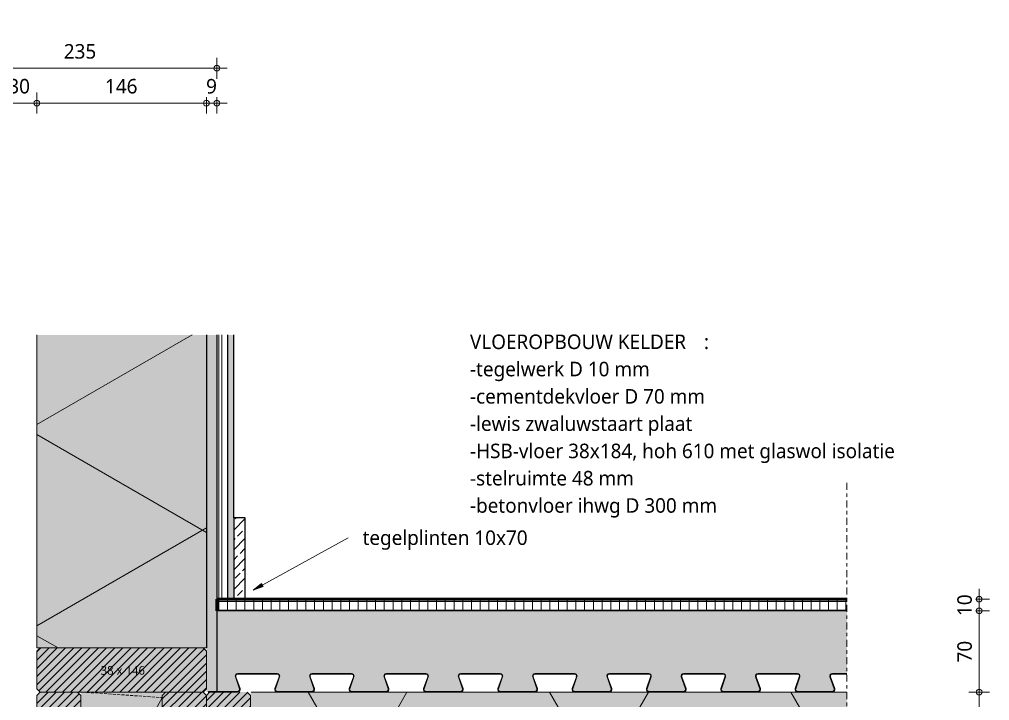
# Model space of a CAD drawing. Header units: millimetres. Extents: x 2927 to 18500, y -7154 to 6447.
# Drawn here: x 7343 to 8179, y 2945 to 3531 of the extents above; entities that cross this region are included whole.
import ezdxf

# ---------------------------------------------------------------- set-up
doc = ezdxf.new("R2010")
doc.units = ezdxf.units.MM
doc.linetypes.add('MV_center', pattern=[15, 6, -3, 3, -3])
doc.linetypes.add('MV_hidden', pattern=[3.75, 2.5, -1.25])
for name, color, linetype, lineweight in [('A-ANNO-DIMS', 211, 'Continuous', 13), ('A-ANNO-DIMS-5', 211, 'Continuous', 13), ('A-ANNO-NOTE', 131, 'Continuous', 18), ('A-DETL', 90, 'Continuous', 13), ('A-DETL-GENF', 92, 'Continuous', 18), ('A-DETL-MEDM', 33, 'Continuous', 18), ('G-ANNO-TEXT', 231, 'Continuous', 13)]:
    doc.layers.add(name, color=color, linetype=linetype, lineweight=lineweight)
doc.styles.add('Segoe UI', font='segoeui.ttf', dxfattribs={"height": 7.5})
doc.styles.add('Segoe UI_3', font='segoeui.ttf', dxfattribs={"height": 12.5})
doc.styles.add('Segoe UI_B', font='segoeui.ttf', dxfattribs={"height": 12.5})
doc.dimstyles.new('2_5_mm', dxfattribs={"dimscale": 304.8, "dimtxt": 13.092049, "dimasz": 0.016404, "dimexe": 0.029528, "dimexo": 0.0625, "dimgap": 0.014764, "dimtad": 1, "dimdec": 0, "dimzin": 0, "dimdsep": 46, "dimtxsty": 'Segoe UI_3', "dimblk1": 'DOTBLANK', "dimblk2": 'DOTBLANK', "dimsah": 1, "dimcen": 0.09, "dimdle": 0.029528, "dimazin": 0, "dimtfac": 1, "dimtdec": 4, "dimtix": 1, "dimtmove": 0, "dimatfit": 3, "dimfxl": 0.029528, "dimfxlon": 1, "dimtvp": 1, "dimtfill": 1, "dimtolj": 1, "dimtzin": 0, "dimarcsym": 2})
doc.dimstyles.new('2_5_mm_controle', dxfattribs={"dimscale": 304.8, "dimtxt": 13.092049, "dimasz": 0.016404, "dimexe": 0.029528, "dimexo": 0.0625, "dimgap": 0.008202, "dimtad": 1, "dimdec": 0, "dimzin": 0, "dimdsep": 46, "dimtxsty": 'Segoe UI_3', "dimblk1": 'DOTBLANK', "dimblk2": 'DOTBLANK', "dimsah": 1, "dimcen": 0.09, "dimdle": 0.029528, "dimazin": 0, "dimtfac": 1, "dimtdec": 4, "dimtix": 1, "dimtmove": 0, "dimatfit": 3, "dimfxl": 0.029528, "dimfxlon": 1, "dimtvp": 1, "dimtfill": 1, "dimtolj": 1, "dimtzin": 0, "dimarcsym": 2})

# ---------------------------------------------------------------- blocks, each defined once
blk = doc.blocks.new('42 isolatie - Type 1-3770032-Details Domera')
at = {"layer": 'A-DETL-GENF'}
blk.add_hatch(color=256, dxfattribs=at).paths.add_polyline_path([(0.28, -3.63), (0.28, -146.8), (269.71, -146.8), (269.71, -0.8), (0.28, -0.8)])
at = {"layer": 'A-DETL-GENF', "lineweight": 13}
h = blk.add_hatch(dxfattribs=at)
h.set_pattern_fill('FP_39', color=256, style=0, pattern_type=2)
h.set_pattern_definition([(300, (-2364.6, -150.86), (-129.904, -75), []), (240, (-2364.6, -150.86), (-129.904, 75), [])])
h.paths.add_polyline_path([(0.28, -3.63), (0.28, -146.8), (269.71, -146.8), (269.71, -0.8), (0.28, -0.8)])
at = {"layer": 'A-DETL-GENF'}
for p, q in [((269.71, -0.8), (0.28, -0.8)), ((0.28, -0.8), (0.28, -3.63)), ((269.71, -0.8), (0.28, -0.8)), ((0.28, -3.63), (0.28, -143.97)), ((0.28, -143.97), (0.28, -146.8)), ((0.28, -146.8), (269.71, -146.8))]:
    blk.add_line(p, q, dxfattribs=at)
blk = doc.blocks.new('42 isolatie - Type 1-3769780-Details Domera')
at = {"layer": 'A-DETL-GENF'}
h = blk.add_hatch(color=256, dxfattribs=at)
h.paths.add_polyline_path([(57.78, 184.8), (57.78, 0.8), (571.28, 0.8), (571.28, 184.8), (157.8, 184.8)])
h.paths.add_polyline_path([(717.28, 184.8), (647.28, 184.8), (647.28, 0.8), (717.28, 0.8), (717.28, 181.97)])
at = {"layer": 'A-DETL-GENF', "lineweight": 13}
h = blk.add_hatch(dxfattribs=at)
h.set_pattern_fill('FP_24', color=256, style=0, pattern_type=2)
h.set_pattern_definition([(60, (-2126.39, 181.76), (-155.885, 90), []), (120, (-2126.39, 181.76), (-155.885, -90), [])])
h.paths.add_polyline_path([(57.78, 184.8), (57.78, 0.8), (571.28, 0.8), (571.28, 184.8), (157.8, 184.8)])
h.paths.add_polyline_path([(717.28, 184.8), (647.28, 184.8), (647.28, 0.8), (717.28, 0.8), (717.28, 181.97)])
at = {"layer": 'A-DETL-GENF'}
for p, q in [((571.28, 184.8), (57.78, 184.8)), ((571.28, 184.8), (57.78, 184.8)), ((717.28, 184.8), (647.28, 184.8)), ((717.28, 184.8), (647.28, 184.8)), ((57.78, 0.8), (570.76, 0.8)), ((639.59, 0.8), (644.45, 0.8)), ((644.45, 0.8), (647.28, 0.8)), ((647.28, 0.8), (708.41, 0.8))]:
    blk.add_line(p, q, dxfattribs=at)
blk = doc.blocks.new('00 hout_rechthoekig_sls - SLS 38x184-V19-Details Domera')
at = {"layer": 'A-DETL-GENF'}
blk.add_hatch(color=256, dxfattribs=at).paths.add_polyline_path([(184, -35.17), (184, -2.83), (181.17, 0), (2.83, 0), (0, -2.83), (0, -35.17), (2.83, -38), (181.17, -38)])
at = {"layer": 'A-DETL-MEDM', "lineweight": 13}
h = blk.add_hatch(dxfattribs=at)
h.set_pattern_fill('FP_45', color=256, style=0, pattern_type=2)
h.set_pattern_definition([(135, (2952.102, -7396.284), (-3.535534, -3.535534), [])])
h.paths.add_polyline_path([(184, -2.83), (181.17, 0), (2.83, 0), (0, -2.83), (0, -35.17), (2.83, -38), (181.17, -38), (184, -35.17)])
at = {"layer": 'A-DETL-MEDM'}
for p, q in [((0, -2.83), (2.83, 0)), ((2.83, 0), (0, -2.83)), ((2.83, 0), (181.17, 0)), ((181.17, 0), (184, -2.83)), ((181.17, 0), (184, -2.83)), ((184, -35.17), (184, -2.83)), ((2.83, -38), (0, -35.17)), ((0, -35.17), (2.83, -38)), ((2.83, -38), (181.17, -38)), ((184, -35.17), (181.17, -38)), ((181.17, -38), (184, -35.17))]:
    blk.add_line(p, q, dxfattribs=at)
blk = doc.blocks.new('00 hout_rechthoekig_sls - SLS 38x146-V20-Details Domera')
at = {"layer": 'A-DETL-GENF'}
blk.add_hatch(color=256, dxfattribs=at).paths.add_polyline_path([(115.69, -38), (143.17, -38), (146, -35.17), (146, -2.83), (143.17, 0), (2.83, 0), (0, -2.83), (0, -35.17), (2.83, -38), (110.83, -38)])
at = {"layer": 'A-DETL-MEDM', "lineweight": 13}
h = blk.add_hatch(dxfattribs=at)
h.set_pattern_fill('FP_47', color=256, style=0, pattern_type=2)
h.set_pattern_definition([(45, (-7358.284, -2990.102), (-3.535534, 3.535534), [])])
h.paths.add_polyline_path([(115.69, -38), (143.17, -38), (146, -35.17), (146, -2.83), (143.17, 0), (2.83, 0), (0, -2.83), (0, -35.17), (2.83, -38), (110.83, -38)])
at = {"layer": 'A-DETL-MEDM'}
for p, q in [((0, -2.83), (2.83, 0)), ((2.83, 0), (0, -2.83)), ((2.83, 0), (143.17, 0)), ((143.17, 0), (146, -2.83)), ((0, -2.83), (0, -35.17)), ((143.17, 0), (146, -2.83)), ((146, -35.17), (146, -2.83)), ((2.83, -38), (0, -35.17)), ((0, -35.17), (2.83, -38)), ((2.83, -38), (108, -38)), ((108, -38), (110.83, -38)), ((110.83, -38), (115.69, -38)), ((146, -35.17), (143.17, -38)), ((143.17, -38), (146, -35.17))]:
    blk.add_line(p, q, dxfattribs=at)
blk = doc.blocks.new('00 hout_rechthoekig_sls - SLS 38x184-V26-Details Domera')
at = {"layer": 'A-DETL-GENF'}
blk.add_hatch(color=256, dxfattribs=at).paths.add_polyline_path([(184, -35.17), (184, -2.83), (181.17, 0), (2.83, 0), (0, -2.83), (0, -35.17), (2.83, -38), (181.17, -38)])
at = {"layer": 'A-DETL-MEDM', "lineweight": 13}
h = blk.add_hatch(dxfattribs=at)
h.set_pattern_fill('FP_58', color=256, style=0, pattern_type=2)
h.set_pattern_definition([(135, (2952.102, -7542.284), (-3.535534, -3.535534), [])])
h.paths.add_polyline_path([(184, -35.17), (184, -2.83), (181.17, 0), (2.83, 0), (0, -2.83), (0, -35.17), (2.83, -38), (181.17, -38)])
at = {"layer": 'A-DETL-MEDM'}
for p, q in [((0, -2.83), (2.83, 0)), ((2.83, 0), (0, -2.83)), ((2.83, 0), (181.17, 0)), ((181.17, 0), (184, -2.83)), ((181.17, 0), (184, -2.83)), ((184, -35.17), (184, -2.83)), ((2.83, -38), (0, -35.17)), ((0, -35.17), (2.83, -38)), ((52.94, -38), (171.72, -38)), ((184, -35.17), (181.17, -38)), ((181.17, -38), (184, -35.17))]:
    blk.add_line(p, q, dxfattribs=at)
blk = doc.blocks.new('00 hout_rechthoekig_sls - SLS 38x184-V27-Details Domera')
at = {"layer": 'A-DETL-GENF'}
blk.add_hatch(color=256, dxfattribs=at).paths.add_polyline_path([(184, -35.17), (184, -2.83), (181.17, 0), (2.83, 0), (0, -2.83), (0, -35.17), (2.83, -38), (181.17, -38)])
at = {"layer": 'A-DETL-MEDM', "lineweight": 13}
h = blk.add_hatch(dxfattribs=at)
h.set_pattern_fill('FP_60', color=256, style=0, pattern_type=2)
h.set_pattern_definition([(135, (2952.102, -7504.284), (-3.535534, -3.535534), [])])
h.paths.add_polyline_path([(184, -2.83), (181.17, 0), (2.83, 0), (0, -2.83), (0, -35.17), (2.83, -38), (181.17, -38), (184, -35.17)])
at = {"layer": 'A-DETL-MEDM'}
for p, q in [((0, -2.83), (2.83, 0)), ((2.83, 0), (0, -2.83)), ((2.83, 0), (181.17, 0)), ((181.17, 0), (184, -2.83)), ((0, -2.83), (0, -35.17)), ((181.17, 0), (184, -2.83)), ((184, -35.17), (184, -2.83)), ((2.83, -38), (0, -35.17)), ((0, -35.17), (2.83, -38)), ((2.83, -38), (181.17, -38)), ((184, -35.17), (181.17, -38)), ((181.17, -38), (184, -35.17))]:
    blk.add_line(p, q, dxfattribs=at)
blk = doc.blocks.new('23 Zwaluwstaartplaat - Lewis Zwaluwstaartplaat-V28-Details Domera')
at = {"layer": 'A-DETL-GENF'}
blk.add_hatch(color=256, dxfattribs=at).paths.add_polyline_path([(482.09, 0), (511.91, 0), (512.44, 0.06), (512.95, 0.25), (513.39, 0.55), (513.75, 0.95), (514, 1.42), (514.14, 1.94), (514.14, 2.52), (514.03, 3), (510.35, 13.57), (510.35, 13.99), (510.46, 14.39), (510.66, 14.76), (510.94, 15.07), (511.28, 15.3), (511.67, 15.45), (512.09, 15.5), (524.5, 15.5), (524.5, 16), (512.09, 16), (511.56, 15.94), (510.94, 15.67), (510.48, 15.3), (510.25, 15.05), (509.95, 14.39), (509.86, 13.99), (509.85, 13.52), (509.97, 13), (513.65, 2.43), (513.65, 2.01), (513.44, 1.42), (513.34, 1.24), (512.95, 0.85), (512.72, 0.7), (512.33, 0.55), (511.91, 0.5), (481.67, 0.55), (481.28, 0.7), (480.92, 0.95), (480.56, 1.42), (480.46, 1.61), (480.35, 2.01), (480.36, 2.48), (480.5, 3), (484.07, 13.17), (484.15, 13.57), (484.14, 14.06), (484, 14.58), (483.73, 15.07), (483.31, 15.5), (482.72, 15.83), (482.44, 15.94), (481.91, 16), (448.09, 16), (447.56, 15.94), (446.94, 15.67), (446.48, 15.3), (446.25, 15.05), (445.95, 14.39), (445.86, 13.99), (445.85, 13.52), (445.97, 13), (449.65, 2.43), (449.65, 2.01), (449.44, 1.42), (449.34, 1.24), (448.95, 0.85), (448.72, 0.7), (448.33, 0.55), (447.91, 0.5), (417.67, 0.55), (417.28, 0.7), (416.92, 0.95), (416.56, 1.42), (416.46, 1.61), (416.35, 2.01), (416.36, 2.48), (416.5, 3), (420.07, 13.17), (420.15, 13.57), (420.14, 14.06), (420, 14.58), (419.73, 15.07), (419.31, 15.5), (418.72, 15.83), (418.44, 15.94), (417.91, 16), (384.09, 16), (383.56, 15.94), (382.94, 15.67), (382.48, 15.3), (382.25, 15.05), (381.95, 14.39), (381.86, 13.99), (381.85, 13.52), (381.97, 13), (385.65, 2.43), (385.65, 2.01), (385.44, 1.42), (385.34, 1.24), (384.95, 0.85), (384.72, 0.7), (384.33, 0.55), (383.91, 0.5), (353.67, 0.55), (353.28, 0.7), (352.92, 0.95), (352.56, 1.42), (352.46, 1.61), (352.35, 2.01), (352.36, 2.48), (352.5, 3), (356.03, 13), (356.15, 13.52), (356.14, 14.06), (356, 14.58), (355.65, 15.15), (355.31, 15.5), (354.72, 15.83), (354.44, 15.94), (353.91, 16), (320.09, 16), (319.56, 15.94), (318.94, 15.67), (318.48, 15.3), (318.25, 15.05), (317.95, 14.39), (317.86, 13.99), (317.85, 13.52), (317.97, 13), (321.65, 2.43), (321.65, 2.01), (321.44, 1.42), (321.34, 1.24), (320.95, 0.85), (320.72, 0.7), (320.33, 0.55), (319.91, 0.5), (289.66, 0.55), (289.28, 0.7), (288.92, 0.95), (288.56, 1.42), (288.46, 1.61), (288.35, 2.01), (288.36, 2.48), (288.5, 3), (292.07, 13.17), (292.15, 13.57), (292.14, 14.06), (291.9, 14.76), (291.65, 15.16), (291.31, 15.5), (290.95, 15.75), (290.44, 15.94), (289.91, 16), (256.09, 16), (255.56, 15.94), (254.94, 15.67), (254.48, 15.3), (254.25, 15.05), (254, 14.58), (253.86, 13.99), (253.85, 13.52), (253.97, 13), (257.65, 2.43), (257.65, 2.01), (257.44, 1.42), (257.34, 1.24), (256.95, 0.85), (256.72, 0.7), (256.33, 0.55), (255.91, 0.5), (225.67, 0.55), (225.28, 0.7), (224.92, 0.95), (224.56, 1.42), (224.46, 1.61), (224.35, 2.01), (224.36, 2.48), (224.5, 3), (228.07, 13.17), (228.15, 13.52), (228.14, 14.06), (227.9, 14.76), (227.73, 15.07), (227.31, 15.5), (226.72, 15.83), (226.44, 15.94), (225.91, 16), (192.09, 16), (191.56, 15.94), (190.94, 15.67), (190.48, 15.3), (190.25, 15.05), (189.95, 14.39), (189.86, 14.06), (189.85, 13.52), (189.97, 13), (193.65, 2.43), (193.65, 2.01), (193.44, 1.42), (193.34, 1.24), (192.95, 0.85), (192.72, 0.7), (192.33, 0.55), (191.91, 0.5), (161.67, 0.55), (161.28, 0.7), (160.92, 0.95), (160.56, 1.42), (160.46, 1.61), (160.35, 2.01), (160.36, 2.48), (160.5, 3), (164.07, 13.17), (164.15, 13.52), (164.14, 14.06), (163.9, 14.76), (163.73, 15.07), (163.31, 15.5), (162.72, 15.83), (162.44, 15.94), (161.91, 16), (128.09, 16), (127.56, 15.94), (126.94, 15.67), (126.48, 15.3), (126.25, 15.05), (125.95, 14.39), (125.86, 14.06), (125.85, 13.52), (125.97, 13), (129.65, 2.43), (129.65, 2.01), (129.44, 1.42), (129.34, 1.24), (128.95, 0.85), (128.72, 0.7), (128.33, 0.55), (127.91, 0.5), (97.67, 0.55), (97.28, 0.7), (96.92, 0.95), (96.56, 1.42), (96.46, 1.61), (96.35, 2.01), (96.36, 2.48), (96.5, 3), (100.07, 13.17), (100.15, 13.52), (100.14, 14.06), (99.9, 14.76), (99.73, 15.07), (99.31, 15.5), (98.72, 15.83), (98.44, 15.94), (97.91, 16), (64.09, 16), (63.56, 15.94), (62.94, 15.67), (62.48, 15.3), (62.25, 15.05), (61.95, 14.39), (61.86, 14.06), (61.85, 13.52), (61.97, 13), (65.65, 2.43), (65.65, 2.01), (65.44, 1.42), (65.34, 1.24), (64.95, 0.85), (64.72, 0.7), (64.33, 0.55), (63.91, 0.5), (33.67, 0.55), (33.28, 0.7), (32.92, 0.95), (32.56, 1.42), (32.46, 1.61), (32.35, 2.01), (32.36, 2.48), (32.5, 3), (36.07, 13.17), (36.15, 13.52), (36.14, 14.06), (35.9, 14.76), (35.73, 15.07), (35.31, 15.5), (34.72, 15.83), (34.44, 15.94), (33.91, 16), (0.09, 16), (-0.44, 15.94), (-1.06, 15.67), (-1.52, 15.3), (-1.75, 15.05), (-2.05, 14.39), (-2.14, 14.06), (-2.15, 13.52), (-2.03, 13), (1.65, 2.43), (1.65, 2.01), (1.44, 1.42), (1.34, 1.24), (0.95, 0.85), (0.72, 0.7), (0.33, 0.55), (-0.09, 0.5), (-24.79, 0.5), (-25.5, 0), (-0.09, 0), (0.44, 0.06), (0.95, 0.25), (1.39, 0.55), (1.75, 0.95), (2, 1.42), (2.14, 1.94), (2.14, 2.52), (2.03, 3), (-1.65, 13.57), (-1.65, 13.99), (-1.54, 14.39), (-1.34, 14.76), (-1.06, 15.07), (-0.72, 15.3), (-0.33, 15.45), (0.09, 15.5), (34.33, 15.45), (34.72, 15.3), (35.06, 15.07), (35.34, 14.76), (35.56, 14.31), (35.65, 13.99), (35.65, 13.54), (35.54, 13.1), (31.97, 3), (31.85, 2.48), (31.86, 1.94), (32, 1.42), (32.25, 0.95), (32.61, 0.55), (33.05, 0.25), (33.56, 0.06), (34.09, 0), (63.91, 0), (64.44, 0.06), (64.95, 0.25), (65.39, 0.55), (65.75, 0.95), (66, 1.42), (66.14, 1.94), (66.14, 2.52), (66.03, 3), (62.35, 13.57), (62.35, 13.99), (62.46, 14.39), (62.66, 14.76), (62.94, 15.07), (63.28, 15.3), (63.67, 15.45), (64.09, 15.5), (98.33, 15.45), (98.72, 15.3), (99.06, 15.07), (99.34, 14.76), (99.56, 14.31), (99.65, 13.99), (99.65, 13.54), (99.54, 13.1), (95.97, 3), (95.85, 2.48), (95.86, 1.94), (96, 1.42), (96.25, 0.95), (96.61, 0.55), (97.05, 0.25), (97.56, 0.06), (98.09, 0), (127.91, 0), (128.44, 0.06), (128.95, 0.25), (129.39, 0.55), (129.75, 0.95), (130, 1.42), (130.14, 1.94), (130.14, 2.52), (130.03, 3), (126.35, 13.57), (126.35, 13.99), (126.46, 14.39), (126.66, 14.76), (126.94, 15.07), (127.28, 15.3), (127.67, 15.45), (128.09, 15.5), (162.33, 15.45), (162.72, 15.3), (163.06, 15.07), (163.34, 14.76), (163.56, 14.31), (163.65, 13.99), (163.65, 13.54), (163.54, 13.1), (159.97, 3), (159.85, 2.48), (159.86, 1.94), (160, 1.42), (160.25, 0.95), (160.61, 0.55), (161.05, 0.25), (161.56, 0.06), (162.09, 0), (191.91, 0), (192.44, 0.06), (192.95, 0.25), (193.39, 0.55), (193.75, 0.95), (194, 1.42), (194.14, 1.94), (194.14, 2.52), (194.03, 3), (190.35, 13.57), (190.35, 13.99), (190.46, 14.39), (190.66, 14.76), (190.94, 15.07), (191.28, 15.3), (191.67, 15.45), (192.09, 15.5), (226.33, 15.45), (226.72, 15.3), (227.06, 15.07), (227.34, 14.76), (227.56, 14.31), (227.65, 13.99), (227.65, 13.54), (227.54, 13.1), (223.97, 3), (223.85, 2.48), (223.86, 1.94), (224, 1.42), (224.25, 0.95), (224.61, 0.55), (225.05, 0.25), (225.56, 0.06), (226.09, 0), (255.91, 0), (256.44, 0.06), (256.95, 0.25), (257.39, 0.55), (257.75, 0.95), (258, 1.42), (258.14, 1.94), (258.14, 2.52), (258.03, 3), (254.35, 13.57), (254.35, 13.99), (254.46, 14.39), (254.66, 14.76), (254.94, 15.07), (255.28, 15.3), (255.67, 15.45), (256.09, 15.5), (290.33, 15.45), (290.72, 15.3), (291.06, 15.07), (291.34, 14.76), (291.56, 14.31), (291.65, 13.99), (291.65, 13.57), (291.56, 13.17), (287.97, 3), (287.85, 2.48), (287.86, 1.94), (288, 1.42), (288.25, 0.95), (288.61, 0.55), (289.05, 0.25), (289.56, 0.06), (290.09, 0), (319.91, 0), (320.44, 0.06), (320.95, 0.25), (321.39, 0.55), (321.75, 0.95), (322, 1.42), (322.14, 1.94), (322.14, 2.52), (322.03, 3), (318.35, 13.57), (318.35, 13.99), (318.46, 14.39), (318.66, 14.76), (318.94, 15.07), (319.28, 15.3), (319.67, 15.45), (320.09, 15.5), (354.33, 15.45), (354.72, 15.3), (355.06, 15.07), (355.34, 14.76), (355.56, 14.31), (355.65, 13.99), (355.65, 13.57), (355.54, 13.1), (351.97, 3), (351.85, 2.48), (351.86, 1.94), (352, 1.42), (352.25, 0.95), (352.61, 0.55), (353.05, 0.25), (353.56, 0.06), (354.09, 0), (383.91, 0), (384.44, 0.06), (384.95, 0.25), (385.39, 0.55), (385.75, 0.95), (386, 1.42), (386.14, 1.94), (386.14, 2.52), (386.03, 3), (382.35, 13.57), (382.35, 13.99), (382.46, 14.39), (382.66, 14.76), (382.94, 15.07), (383.28, 15.3), (383.67, 15.45), (384.09, 15.5), (418.33, 15.45), (418.72, 15.3), (419.06, 15.07), (419.34, 14.76), (419.56, 14.31), (419.65, 13.99), (419.65, 13.57), (419.54, 13.1), (415.97, 3), (415.85, 2.48), (415.86, 1.94), (416, 1.42), (416.25, 0.95), (416.61, 0.55), (417.05, 0.25), (417.56, 0.06), (418.09, 0), (447.91, 0), (448.44, 0.06), (448.95, 0.25), (449.39, 0.55), (449.75, 0.95), (450, 1.42), (450.14, 1.94), (450.14, 2.52), (450.03, 3), (446.35, 13.57), (446.35, 13.99), (446.46, 14.39), (446.66, 14.76), (446.94, 15.07), (447.28, 15.3), (447.67, 15.45), (448.09, 15.5), (482.33, 15.45), (482.72, 15.3), (483.06, 15.07), (483.34, 14.76), (483.56, 14.31), (483.65, 13.99), (483.65, 13.57), (483.54, 13.1), (479.97, 3), (479.85, 2.48), (479.86, 1.94), (480, 1.42), (480.25, 0.95), (480.61, 0.55), (481.05, 0.25), (481.56, 0.06)])
for p, q in [((-2.03, 13), (1.56, 2.83)), ((-1.56, 13.17), (2.03, 3)), ((33.91, 16), (0.09, 16)), ((33.91, 15.5), (0.09, 15.5)), ((31.97, 3), (35.56, 13.17)), ((32.44, 2.83), (36.03, 13)), ((61.97, 13), (65.56, 2.83)), ((62.44, 13.17), (66.03, 3)), ((97.91, 16), (64.09, 16)), ((97.91, 15.5), (64.09, 15.5)), ((95.97, 3), (99.56, 13.17)), ((96.44, 2.83), (100.03, 13)), ((125.97, 13), (129.56, 2.83)), ((126.44, 13.17), (130.03, 3)), ((161.91, 16), (128.09, 16)), ((161.91, 15.5), (128.09, 15.5)), ((159.97, 3), (163.56, 13.17)), ((160.44, 2.83), (164.03, 13)), ((189.97, 13), (193.56, 2.83)), ((190.44, 13.17), (194.03, 3)), ((225.91, 16), (192.09, 16)), ((225.91, 15.5), (192.09, 15.5)), ((223.97, 3), (227.56, 13.17)), ((224.44, 2.83), (228.03, 13)), ((253.97, 13), (257.56, 2.83)), ((254.44, 13.17), (258.03, 3)), ((289.91, 16), (256.09, 16)), ((289.91, 15.5), (256.09, 15.5)), ((287.97, 3), (291.56, 13.17)), ((288.44, 2.83), (292.03, 13)), ((317.97, 13), (321.56, 2.83)), ((318.44, 13.17), (322.03, 3)), ((353.91, 16), (320.09, 16)), ((353.91, 15.5), (320.09, 15.5)), ((351.97, 3), (355.56, 13.17)), ((352.44, 2.83), (356.03, 13)), ((381.97, 13), (385.56, 2.83)), ((382.44, 13.17), (386.03, 3)), ((417.91, 16), (384.09, 16)), ((417.91, 15.5), (384.09, 15.5)), ((415.97, 3), (419.56, 13.17)), ((416.44, 2.83), (420.03, 13)), ((445.97, 13), (449.56, 2.83)), ((446.44, 13.17), (450.03, 3)), ((481.91, 16), (448.09, 16)), ((481.91, 15.5), (448.09, 15.5)), ((479.97, 3), (483.56, 13.17)), ((480.44, 2.83), (484.03, 13)), ((509.97, 13), (513.56, 2.83)), ((510.44, 13.17), (514.03, 3)), ((524.5, 16), (512.09, 16)), ((524.5, 15.5), (512.09, 15.5)), ((-24.79, 0.5), (-25.5, 0)), ((-25.5, 0), (-0.09, 0)), ((-0.09, 0.5), (-24.79, 0.5)), ((63.91, 0.5), (34.09, 0.5)), ((127.91, 0.5), (98.09, 0.5)), ((191.91, 0.5), (162.09, 0.5)), ((255.91, 0.5), (226.09, 0.5)), ((319.91, 0.5), (290.09, 0.5)), ((383.91, 0.5), (354.09, 0.5)), ((447.91, 0.5), (418.09, 0.5)), ((511.91, 0.5), (482.09, 0.5)), ((34.09, 0), (63.91, 0)), ((98.09, 0), (127.91, 0)), ((162.09, 0), (191.91, 0)), ((226.09, 0), (255.91, 0)), ((290.09, 0), (319.91, 0)), ((354.09, 0), (383.91, 0)), ((418.09, 0), (447.91, 0)), ((482.09, 0), (511.91, 0))]:
    blk.add_line(p, q, dxfattribs=at)
for centre, radius, start, end in [((0.09, 13.75), 2.25, 90, 199.47122), ((0.09, 13.75), 1.75, 90, 199.47122), ((33.91, 13.75), 2.25, 340.52878, 90), ((33.91, 13.75), 1.75, 340.52878, 90), ((64.09, 13.75), 2.25, 90, 199.47122), ((64.09, 13.75), 1.75, 90, 199.47122), ((97.91, 13.75), 2.25, 340.52878, 90), ((97.91, 13.75), 1.75, 340.52878, 90), ((128.09, 13.75), 2.25, 90, 199.47122), ((128.09, 13.75), 1.75, 90, 199.47122), ((161.91, 13.75), 2.25, 340.52878, 90), ((161.91, 13.75), 1.75, 340.52878, 90), ((192.09, 13.75), 2.25, 90, 199.47122), ((192.09, 13.75), 1.75, 90, 199.47122), ((225.91, 13.75), 2.25, 340.52878, 90), ((225.91, 13.75), 1.75, 340.52878, 90), ((256.09, 13.75), 2.25, 90, 199.47122), ((256.09, 13.75), 1.75, 90, 199.47122), ((289.91, 13.75), 2.25, 340.52878, 90), ((289.91, 13.75), 1.75, 340.52878, 90), ((320.09, 13.75), 2.25, 90, 199.47122), ((320.09, 13.75), 1.75, 90, 199.47122), ((353.91, 13.75), 2.25, 340.52878, 90), ((353.91, 13.75), 1.75, 340.52878, 90), ((384.09, 13.75), 2.25, 90, 199.47122), ((384.09, 13.75), 1.75, 90, 199.47122), ((417.91, 13.75), 2.25, 340.52878, 90), ((417.91, 13.75), 1.75, 340.52878, 90), ((448.09, 13.75), 2.25, 90, 199.47122), ((448.09, 13.75), 1.75, 90, 199.47122), ((481.91, 13.75), 2.25, 340.52878, 90), ((481.91, 13.75), 1.75, 340.52878, 90), ((512.09, 13.75), 2.25, 90, 199.47122), ((512.09, 13.75), 1.75, 90, 199.47122), ((-0.09, 2.25), 2.25, 270, 19.47122), ((-0.09, 2.25), 1.75, 270, 19.47122), ((34.09, 2.25), 2.25, 160.52878, 270), ((34.09, 2.25), 1.75, 160.52878, 270), ((63.91, 2.25), 2.25, 270, 19.47122), ((63.91, 2.25), 1.75, 270, 19.47122), ((98.09, 2.25), 2.25, 160.52878, 270), ((98.09, 2.25), 1.75, 160.52878, 270), ((127.91, 2.25), 2.25, 270, 19.47122), ((127.91, 2.25), 1.75, 270, 19.47122), ((162.09, 2.25), 2.25, 160.52878, 270), ((162.09, 2.25), 1.75, 160.52878, 270), ((191.91, 2.25), 2.25, 270, 19.47122), ((191.91, 2.25), 1.75, 270, 19.47122), ((226.09, 2.25), 2.25, 160.52878, 270), ((226.09, 2.25), 1.75, 160.52878, 270), ((255.91, 2.25), 2.25, 270, 19.47122), ((255.91, 2.25), 1.75, 270, 19.47122), ((290.09, 2.25), 2.25, 160.52878, 270), ((290.09, 2.25), 1.75, 160.52878, 270), ((319.91, 2.25), 2.25, 270, 19.47122), ((319.91, 2.25), 1.75, 270, 19.47122), ((354.09, 2.25), 2.25, 160.52878, 270), ((354.09, 2.25), 1.75, 160.52878, 270), ((383.91, 2.25), 2.25, 270, 19.47122), ((383.91, 2.25), 1.75, 270, 19.47122), ((418.09, 2.25), 2.25, 160.52878, 270), ((418.09, 2.25), 1.75, 160.52878, 270), ((447.91, 2.25), 2.25, 270, 19.47122), ((447.91, 2.25), 1.75, 270, 19.47122), ((482.09, 2.25), 2.25, 160.52878, 270), ((482.09, 2.25), 1.75, 160.52878, 270), ((511.91, 2.25), 2.25, 270, 19.47122), ((511.91, 2.25), 1.75, 270, 19.47122)]:
    blk.add_arc(centre, radius, start, end, dxfattribs=at)
blk = doc.blocks.new('NLRS_00_DI_maskeer - Type 1-4234570-Details Domera')
at = {"layer": 'A-DETL-GENF', "linetype": 'MV_center'}
blk.add_line((712, 0), (-100, 0), dxfattribs=at)
blk = doc.blocks.new('DIMBLOCK16-Details Domera')
at = {"layer": 'A-ANNO-DIMS-5'}
for p, q in [((7328.28, 3459.05), (7328.28, 3468.05)), ((7358.28, 3459.05), (7358.28, 3468.05)), ((7328.28, 3459.05), (7358.28, 3459.05)), ((7328.28, 3459.05), (7328.28, 3450.05)), ((7358.28, 3459.05), (7358.28, 3450.05))]:
    blk.add_line(p, q, dxfattribs=at)
for centre in [(7328.28, 3459.05), (7358.28, 3459.05)]:
    blk.add_circle(centre, 2.5, dxfattribs=at)
at = {"layer": 'A-ANNO-DIMS-5', "color": 0, "insert": (7333.76, 3479.86), "char_height": 12.5, "width": 22.8516, "attachment_point": 1, "line_spacing_factor": 1.142579, "style": 'Segoe UI_3', "bg_fill": 3, "box_fill_scale": 1.25, "bg_fill_color": 9, "bg_fill_true_color": 13158600, "bg_fill_transparency": 0}
blk.add_mtext('30', dxfattribs=at)
blk = doc.blocks.new('_DotBlank')
at = {"color": 0, "linetype": 'ByBlock', "lineweight": -2}
blk.add_line((-0.5, 0), (-1, 0), dxfattribs=at)
blk.add_circle((0, 0), 0.5, dxfattribs=at)
blk = doc.blocks.new('DIMBLOCK17-Details Domera')
at = {"layer": 'A-ANNO-DIMS-5'}
for p, q in [((7358.28, 3459.05), (7358.28, 3468.05)), ((7504.28, 3459.05), (7504.28, 3468.05)), ((7358.28, 3459.05), (7504.28, 3459.05)), ((7358.28, 3459.05), (7358.28, 3450.05)), ((7504.28, 3459.05), (7504.28, 3450.05))]:
    blk.add_line(p, q, dxfattribs=at)
for centre in [(7358.28, 3459.05), (7504.28, 3459.05)]:
    blk.add_circle(centre, 2.5, dxfattribs=at)
at = {"layer": 'A-ANNO-DIMS-5', "color": 0, "insert": (7417, 3479.86), "char_height": 12.5, "width": 34.2774, "attachment_point": 1, "line_spacing_factor": 1.142579, "style": 'Segoe UI_3', "bg_fill": 3, "box_fill_scale": 1.25, "bg_fill_color": 9, "bg_fill_true_color": 13158600, "bg_fill_transparency": 0}
blk.add_mtext('146', dxfattribs=at)
blk = doc.blocks.new('DIMBLOCK18-Details Domera')
at = {"layer": 'A-ANNO-DIMS-5'}
for p, q in [((7504.28, 3459.05), (7504.28, 3468.05)), ((7513.28, 3459.05), (7513.28, 3468.05)), ((7504.28, 3459.05), (7522.28, 3459.05)), ((7504.28, 3459.05), (7504.28, 3450.05)), ((7513.28, 3459.05), (7513.28, 3450.05))]:
    blk.add_line(p, q, dxfattribs=at)
for centre in [(7504.28, 3459.05), (7513.28, 3459.05)]:
    blk.add_circle(centre, 2.5, dxfattribs=at)
at = {"layer": 'A-ANNO-DIMS-5', "color": 0, "insert": (7504.02, 3479.86), "char_height": 12.5, "width": 11.4258, "attachment_point": 1, "line_spacing_factor": 1.142579, "style": 'Segoe UI_3', "bg_fill": 3, "box_fill_scale": 1.25, "bg_fill_color": 9, "bg_fill_true_color": 13158600, "bg_fill_transparency": 0}
blk.add_mtext('9', dxfattribs=at)
blk = doc.blocks.new('DIMBLOCK20-Details Domera')
at = {"layer": 'A-ANNO-DIMS-5'}
for p, q in [((7278.28, 3489.05), (7278.28, 3498.05)), ((7513.28, 3489.05), (7513.28, 3498.05)), ((7278.28, 3489.05), (7522.28, 3489.05)), ((7278.28, 3489.05), (7278.28, 3480.05)), ((7513.28, 3489.05), (7513.28, 3480.05))]:
    blk.add_line(p, q, dxfattribs=at)
for centre in [(7278.28, 3489.05), (7513.28, 3489.05)]:
    blk.add_circle(centre, 2.5, dxfattribs=at)
at = {"layer": 'A-ANNO-DIMS-5', "color": 0, "insert": (7381.5, 3509.86), "char_height": 12.5, "width": 34.2774, "attachment_point": 1, "line_spacing_factor": 1.142579, "style": 'Segoe UI_3', "bg_fill": 3, "box_fill_scale": 1.25, "bg_fill_color": 9, "bg_fill_true_color": 13158600, "bg_fill_transparency": 0}
blk.add_mtext('235', dxfattribs=at)
blk = doc.blocks.new('DIMBLOCK23-Details Domera')
at = {"layer": 'A-ANNO-DIMS-5'}
for p, q in [((8169.69, 2952.1), (8160.69, 2952.1)), ((8169.69, 2768.1), (8169.69, 2952.1)), ((8169.69, 2952.1), (8178.69, 2952.1)), ((8169.69, 2768.1), (8160.69, 2768.1)), ((8169.69, 2768.1), (8178.69, 2768.1))]:
    blk.add_line(p, q, dxfattribs=at)
for centre in [(8169.69, 2952.1), (8169.69, 2768.1)]:
    blk.add_circle(centre, 2.5, dxfattribs=at)
at = {"layer": 'A-ANNO-DIMS-5', "color": 0, "insert": (8150.88, 2845.82), "char_height": 12.5, "width": 34.2774, "attachment_point": 1, "rotation": 90, "line_spacing_factor": 1.142579, "style": 'Segoe UI_3', "bg_fill": 3, "box_fill_scale": 1.25, "bg_fill_color": 9, "bg_fill_true_color": 13158600, "bg_fill_transparency": 0}
blk.add_mtext('184', dxfattribs=at)
blk = doc.blocks.new('DIMBLOCK24-Details Domera')
at = {"layer": 'A-ANNO-DIMS-5'}
for p, q in [((8169.69, 3022.1), (8160.69, 3022.1)), ((8169.69, 2952.1), (8169.69, 3022.1)), ((8169.69, 3022.1), (8178.69, 3022.1)), ((8169.69, 2952.1), (8160.69, 2952.1)), ((8169.69, 2952.1), (8178.69, 2952.1))]:
    blk.add_line(p, q, dxfattribs=at)
for centre in [(8169.69, 3022.1), (8169.69, 2952.1)]:
    blk.add_circle(centre, 2.5, dxfattribs=at)
at = {"layer": 'A-ANNO-DIMS-5', "color": 0, "insert": (8150.88, 2977.58), "char_height": 12.5, "width": 22.8516, "attachment_point": 1, "rotation": 90, "line_spacing_factor": 1.142579, "style": 'Segoe UI_3', "bg_fill": 3, "box_fill_scale": 1.25, "bg_fill_color": 9, "bg_fill_true_color": 13158600, "bg_fill_transparency": 0}
blk.add_mtext('70', dxfattribs=at)
blk = doc.blocks.new('DIMBLOCK25-Details Domera')
at = {"layer": 'A-ANNO-DIMS-5'}
for p, q in [((8169.69, 3022.1), (8169.69, 3041.1)), ((8169.69, 3032.1), (8160.69, 3032.1)), ((8169.69, 3032.1), (8178.69, 3032.1)), ((8169.69, 3022.1), (8160.69, 3022.1)), ((8169.69, 3022.1), (8178.69, 3022.1))]:
    blk.add_line(p, q, dxfattribs=at)
for centre in [(8169.69, 3032.1), (8169.69, 3022.1)]:
    blk.add_circle(centre, 2.5, dxfattribs=at)
at = {"layer": 'A-ANNO-DIMS-5', "color": 0, "insert": (8150.88, 3017.58), "char_height": 12.5, "width": 22.8516, "attachment_point": 1, "rotation": 90, "line_spacing_factor": 1.142579, "style": 'Segoe UI_3', "bg_fill": 3, "box_fill_scale": 1.25, "bg_fill_color": 9, "bg_fill_true_color": 13158600, "bg_fill_transparency": 0}
blk.add_mtext('10', dxfattribs=at)

msp = doc.modelspace()

# ---------------------------------------------------------------- hatches: boundary and pattern name
at = {"layer": 'A-DETL-GENF', "lineweight": 13}
h = msp.add_hatch(dxfattribs=at)
h.set_pattern_fill('FP_4', color=250, style=0, pattern_type=2)
h.set_pattern_definition([(0, (0, 0), (0, 9.476), []), (0, (0, 4.738), (0, 9.476), [4.738, -2.369])])
h.paths.add_polyline_path([(7504.28, 2952.1), (7505.78, 2952.1), (7506.5, 2952.6), (7513.28, 2952.6), (7513.28, 3259.53), (7504.28, 3259.53), (7504.28, 2954.93)])
h.paths.add_polyline_path([(7504.28, 3711.38), (7513.28, 3711.38), (7513.28, 3973.14), (7504.28, 3973.14), (7504.28, 3935.14)])
h = msp.add_hatch(dxfattribs=at)
h.set_pattern_fill('FP_6', color=253, style=0, pattern_type=2)
h.set_pattern_definition([(90, (10, 0), (-25, 1e-15), []), (90, (12.5, 0), (-25, 1e-15), []), (90, (15, 0), (-25, 1e-15), []), (90, (17.5, 0), (-25, 1e-15), [])])
h.paths.add_polyline_path([(7522.78, 3032.1), (7522.78, 3259.53), (7513.28, 3259.53), (7513.28, 3032.1)])
h.paths.add_polyline_path([(7513.28, 3711.38), (7522.78, 3711.38), (7522.78, 3955.14), (7513.28, 3955.14), (7513.28, 3940.64)])
h = msp.add_hatch(dxfattribs=at)
h.set_pattern_fill('FP_5', color=253, style=0, pattern_type=2)
h.set_pattern_definition([(0, (0, 0), (20.32, 5.08), [1.676, -13.564, 1.676, -13.564, -81.28]), (0, (0, 0), (20.32, 5.08), [-30.48, 1.676, -28.804, 1.676, -13.564, -35.56]), (0, (0, 0), (20.32, 5.08), [-76.2, 1.676, -8.484, 1.676, -23.724]), (120, (7.62, 2.54), (-14.559409, 15.0576362), [1.676, -13.564, 1.676, -13.564, -81.28]), (120, (7.62, 2.54), (-14.559409, 15.0576362), [-30.48, 1.676, -28.804, 1.676, -13.564, -35.56]), (120, (7.62, 2.54), (-14.559409, 15.0576362), [-76.2, 1.676, -8.484, 1.676, -23.724]), (240, (10.16, 12.7), (-5.760591, -20.1376362), [1.676, -13.564, 1.676, -13.564, -81.28]), (240, (10.16, 12.7), (-5.760591, -20.1376362), [-30.48, 1.676, -28.804, 1.676, -13.564, -35.56]), (240, (10.16, 12.7), (-5.760591, -20.1376362), [-76.2, 1.676, -8.484, 1.676, -23.724])])
h.paths.add_polyline_path([(7527.78, 3032.1), (7527.78, 3259.53), (7522.78, 3259.53), (7522.78, 3032.1)])
h.paths.add_polyline_path([(7522.78, 3711.38), (7527.78, 3711.38), (7527.78, 3940.64), (7522.78, 3940.64)])
h = msp.add_hatch(dxfattribs=at)
h.set_pattern_fill('FP_61', color=253, style=0, pattern_type=2)
h.set_pattern_definition([(45, (0, 0), (-8.531243, 8.531243), []), (45, (8.531, 0), (-8.531243, 8.531243), [6.033, -3.016])])
h.paths.add_polyline_path([(7537.78, 3032.1), (7537.78, 3102.1), (7527.78, 3102.1), (7527.78, 3032.1)])
h = msp.add_hatch(dxfattribs=at)
h.set_pattern_fill('FP_62', color=253, style=0, pattern_type=2)
h.set_pattern_definition([(0, (0, 0), (0, 7.5), []), (90, (0, 0), (-7.5, 5e-16), [])])
h.paths.add_polyline_path([(7955.77, 3022.1), (8055.78, 3022.1), (8055.78, 3032.1), (7513.28, 3032.1), (7513.28, 3022.1)])
at = {"layer": 'A-DETL-GENF'}
msp.add_hatch(color=9, dxfattribs=at).paths.add_polyline_path([(8024.59, 2952.6), (8043.61, 2952.65), (8044, 2952.8), (8044.36, 2953.05), (8044.72, 2953.52), (8044.85, 2953.79), (8044.93, 2954.11), (8044.93, 2954.58), (8044.79, 2955.1), (8041.25, 2965.1), (8041.13, 2965.68), (8041.14, 2966.16), (8041.38, 2966.86), (8041.64, 2967.27), (8041.97, 2967.6), (8042.57, 2967.94), (8042.96, 2968.05), (8043.37, 2968.1), (8055.78, 2968.1), (8055.78, 3022.1), (7513.28, 3022.1), (7513.28, 2952.6), (7531.61, 2952.65), (7532, 2952.8), (7532.36, 2953.05), (7532.72, 2953.52), (7532.82, 2953.71), (7532.93, 2954.11), (7532.93, 2954.58), (7532.79, 2955.1), (7529.25, 2965.1), (7529.13, 2965.68), (7529.14, 2966.16), (7529.38, 2966.86), (7529.64, 2967.27), (7529.97, 2967.6), (7530.57, 2967.94), (7530.96, 2968.05), (7531.37, 2968.1), (7565.61, 2968.05), (7565.73, 2968.04), (7566.34, 2967.77), (7566.82, 2967.38), (7567.03, 2967.15), (7567.34, 2966.5), (7567.43, 2966.09), (7567.43, 2965.62), (7567.32, 2965.1), (7563.63, 2954.53), (7563.66, 2954.04), (7563.84, 2953.52), (7563.94, 2953.34), (7564.34, 2952.95), (7564.57, 2952.8), (7564.96, 2952.65), (7565.37, 2952.6), (7595.61, 2952.65), (7596, 2952.8), (7596.36, 2953.05), (7596.72, 2953.52), (7596.82, 2953.71), (7596.93, 2954.11), (7596.93, 2954.58), (7596.79, 2955.1), (7593.21, 2965.27), (7593.13, 2965.68), (7593.14, 2966.16), (7593.38, 2966.86), (7593.64, 2967.27), (7593.97, 2967.6), (7594.57, 2967.94), (7594.96, 2968.05), (7595.37, 2968.1), (7629.61, 2968.05), (7629.73, 2968.04), (7630.34, 2967.77), (7630.82, 2967.38), (7631.03, 2967.15), (7631.34, 2966.5), (7631.43, 2966.09), (7631.43, 2965.62), (7631.32, 2965.1), (7627.63, 2954.53), (7627.66, 2954.04), (7627.84, 2953.52), (7627.94, 2953.34), (7628.34, 2952.95), (7628.57, 2952.8), (7628.96, 2952.65), (7629.37, 2952.6), (7659.61, 2952.65), (7660, 2952.8), (7660.36, 2953.05), (7660.72, 2953.52), (7660.82, 2953.71), (7660.93, 2954.11), (7660.93, 2954.58), (7660.79, 2955.1), (7657.21, 2965.27), (7657.13, 2965.68), (7657.14, 2966.16), (7657.38, 2966.86), (7657.64, 2967.27), (7657.97, 2967.6), (7658.57, 2967.94), (7658.96, 2968.05), (7659.37, 2968.1), (7693.61, 2968.05), (7693.73, 2968.04), (7694.34, 2967.77), (7694.82, 2967.38), (7695.03, 2967.15), (7695.34, 2966.5), (7695.42, 2966.16), (7695.43, 2965.62), (7695.32, 2965.1), (7691.63, 2954.53), (7691.66, 2954.04), (7691.75, 2953.71), (7691.94, 2953.34), (7692.34, 2952.95), (7692.57, 2952.8), (7692.96, 2952.65), (7693.37, 2952.6), (7723.61, 2952.65), (7724, 2952.8), (7724.36, 2953.05), (7724.67, 2953.43), (7724.82, 2953.71), (7724.93, 2954.11), (7724.93, 2954.58), (7724.79, 2955.1), (7721.21, 2965.27), (7721.13, 2965.68), (7721.14, 2966.16), (7721.38, 2966.86), (7721.64, 2967.27), (7721.97, 2967.6), (7722.57, 2967.94), (7722.96, 2968.05), (7723.37, 2968.1), (7757.61, 2968.05), (7757.73, 2968.04), (7758.34, 2967.77), (7758.82, 2967.38), (7759.03, 2967.15), (7759.34, 2966.5), (7759.43, 2966.09), (7759.43, 2965.62), (7759.32, 2965.1), (7755.63, 2954.53), (7755.64, 2954.11), (7755.84, 2953.52), (7755.94, 2953.34), (7756.34, 2952.95), (7756.57, 2952.8), (7756.96, 2952.65), (7757.37, 2952.6), (7787.61, 2952.65), (7788, 2952.8), (7788.36, 2953.05), (7788.72, 2953.52), (7788.82, 2953.71), (7788.93, 2954.11), (7788.93, 2954.58), (7788.79, 2955.1), (7785.25, 2965.1), (7785.13, 2965.68), (7785.14, 2966.16), (7785.38, 2966.86), (7785.64, 2967.27), (7785.97, 2967.6), (7786.57, 2967.94), (7786.96, 2968.05), (7787.37, 2968.1), (7821.61, 2968.05), (7821.73, 2968.04), (7822.23, 2967.85), (7822.8, 2967.41), (7823.03, 2967.15), (7823.34, 2966.5), (7823.43, 2966.09), (7823.43, 2965.62), (7823.32, 2965.1), (7819.63, 2954.53), (7819.66, 2954.04), (7819.84, 2953.52), (7819.94, 2953.34), (7820.34, 2952.95), (7820.57, 2952.8), (7820.96, 2952.65), (7821.37, 2952.6), (7851.61, 2952.65), (7852, 2952.8), (7852.36, 2953.05), (7852.72, 2953.52), (7852.82, 2953.71), (7852.93, 2954.11), (7852.93, 2954.58), (7852.79, 2955.1), (7849.21, 2965.27), (7849.13, 2965.68), (7849.14, 2966.16), (7849.38, 2966.86), (7849.64, 2967.27), (7849.97, 2967.6), (7850.57, 2967.94), (7850.96, 2968.05), (7851.37, 2968.1), (7885.61, 2968.05), (7885.73, 2968.04), (7886.34, 2967.77), (7886.82, 2967.38), (7887.03, 2967.15), (7887.34, 2966.5), (7887.43, 2966.09), (7887.43, 2965.62), (7887.32, 2965.1), (7883.63, 2954.53), (7883.66, 2954.04), (7883.84, 2953.52), (7883.94, 2953.34), (7884.34, 2952.95), (7884.57, 2952.8), (7884.96, 2952.65), (7885.37, 2952.6), (7915.61, 2952.65), (7916, 2952.8), (7916.36, 2953.05), (7916.72, 2953.52), (7916.82, 2953.71), (7916.93, 2954.11), (7916.93, 2954.58), (7916.79, 2955.1), (7913.25, 2965.1), (7913.13, 2965.68), (7913.14, 2966.16), (7913.38, 2966.86), (7913.64, 2967.27), (7913.97, 2967.6), (7914.57, 2967.94), (7914.96, 2968.05), (7915.37, 2968.1), (7949.61, 2968.05), (7949.73, 2968.04), (7950.34, 2967.77), (7950.82, 2967.38), (7951.03, 2967.15), (7951.34, 2966.5), (7951.43, 2966.09), (7951.43, 2965.62), (7951.32, 2965.1), (7947.63, 2954.53), (7947.66, 2954.04), (7947.84, 2953.52), (7947.94, 2953.34), (7948.34, 2952.95), (7948.57, 2952.8), (7948.96, 2952.65), (7949.37, 2952.6), (7979.61, 2952.65), (7980, 2952.8), (7980.36, 2953.05), (7980.72, 2953.52), (7980.82, 2953.71), (7980.93, 2954.11), (7980.93, 2954.58), (7980.79, 2955.1), (7977.25, 2965.1), (7977.13, 2965.68), (7977.14, 2966.16), (7977.28, 2966.68), (7977.64, 2967.27), (7977.97, 2967.6), (7978.57, 2967.94), (7978.96, 2968.05), (7979.37, 2968.1), (8013.61, 2968.05), (8013.73, 2968.04), (8014.34, 2967.77), (8014.82, 2967.38), (8015.03, 2967.15), (8015.34, 2966.5), (8015.43, 2966.09), (8015.43, 2965.62), (8015.32, 2965.1), (8011.63, 2954.53), (8011.66, 2954.04), (8011.84, 2953.52), (8011.94, 2953.34), (8012.34, 2952.95), (8012.57, 2952.8), (8012.96, 2952.65), (8013.37, 2952.6)])
at = {"layer": 'G-ANNO-TEXT'}
msp.add_hatch(color=7, dxfattribs=at).paths.add_polyline_path([(7544.5, 3039.89), (7553.15, 3042.85), (7551.62, 3045.63)])

# ---------------------------------------------------------------- linework, layer by layer
at = {"layer": 'A-DETL', "lineweight": 25}
for p, q in [((7504.28, 3259.53), (7504.28, 2990.1)), ((7513.28, 3259.53), (7513.28, 3032.1)), ((7522.78, 3032.1), (7522.78, 3259.53)), ((7527.78, 3102.1), (7527.78, 3259.53)), ((7527.78, 3102.1), (7527.78, 3032.1)), ((7537.78, 3102.1), (7527.78, 3102.1)), ((7537.78, 3032.1), (7537.78, 3102.1)), ((7513.28, 3022.1), (7513.28, 2952.6)), ((8055.78, 3022.1), (7513.28, 3022.1))]:
    msp.add_line(p, q, dxfattribs=at)
at = {"layer": 'A-DETL', "lineweight": 50}
for p, q in [((8055.78, 3032.1), (7513.28, 3032.1)), ((7513.28, 3032.1), (7513.28, 3022.1))]:
    msp.add_line(p, q, dxfattribs=at)
at = {"layer": 'A-DETL', "linetype": 'MV_hidden', "lineweight": 18}
msp.add_line((7397.52, 2952.1), (7466.28, 2947.39), dxfattribs=at)
at = {"layer": 'G-ANNO-TEXT', "color": 250}
for p, q in [((7544.5, 3039.89), (7626.25, 3085)), ((7551.62, 3045.63), (7544.5, 3039.89)), ((7544.5, 3039.89), (7553.15, 3042.85)), ((7553.15, 3042.85), (7551.62, 3045.63))]:
    msp.add_line(p, q, dxfattribs=at)

# ---------------------------------------------------------------- block references
at = {"layer": 'A-DETL-GENF'}
for name, p, rotation in [('42 isolatie - Type 1-3770032-Details Domera', (7357.48, 2989.82), 89.99999999999991), ('42 isolatie - Type 1-3769780-Details Domera', (8113.56, 2952.9), 180)]:
    msp.add_blockref(name, p, dxfattribs=dict(at, rotation=rotation))
at = {"layer": 'A-DETL-GENF', "linetype": 'MV_center', "rotation": 89.99999999999991}
msp.add_blockref('NLRS_00_DI_maskeer - Type 1-4234570-Details Domera', (8055.78, 2420.1), dxfattribs=at)
at = {"layer": 'A-DETL-GENF'}
msp.add_blockref('23 Zwaluwstaartplaat - Lewis Zwaluwstaartplaat-V28-Details Domera', (7531.28, 2952.1), dxfattribs=at)
at = {"layer": 'A-DETL-MEDM'}
msp.add_blockref('00 hout_rechthoekig_sls - SLS 38x146-V20-Details Domera', (7358.28, 2990.1), dxfattribs=at)
at = {"layer": 'A-DETL-MEDM', "rotation": 270.0000000000001}
for name, p in [('00 hout_rechthoekig_sls - SLS 38x184-V19-Details Domera', (7396.28, 2952.1)), ('00 hout_rechthoekig_sls - SLS 38x184-V27-Details Domera', (7504.28, 2952.1)), ('00 hout_rechthoekig_sls - SLS 38x184-V26-Details Domera', (7542.28, 2952.1))]:
    msp.add_blockref(name, p, dxfattribs=at)

# ---------------------------------------------------------------- texts
at = {"layer": 'A-ANNO-NOTE', "lineweight": 13, "insert": (7413.22, 2974.54), "char_height": 7.5, "width": 47.2996, "attachment_point": 1, "style": 'Segoe UI'}
msp.add_mtext('38 x 146', dxfattribs=at)
at = {"layer": 'G-ANNO-TEXT', "color": 7, "char_height": 12.5, "attachment_point": 1}
for s, insert, width, style in [('VLOEROPBOUW KELDER', (7731.27, 3259.87), 244.1138, 'Segoe UI_B'), (':', (7932.69, 3259.87), 4.4093, 'Segoe UI_3'), ('-tegelwerk D 10 mm', (7731.27, 3236.39), 192.8058, 'Segoe UI_3'), ('-cementdekvloer D 70 mm ', (7731.27, 3212.9), 257.3417, 'Segoe UI_3'), ('-lewis zwaluwstaart plaat', (7731.27, 3189.42), 232.8902, 'Segoe UI_3'), ('-HSB-vloer 38x184, hoh 610 met glaswol isolatie', (7731.27, 3165.94), 454.156, 'Segoe UI_3'), ('-stelruimte 48 mm', (7731.27, 3142.46), 174.367, 'Segoe UI_3'), ('-betonvloer ihwg D 300 mm', (7731.27, 3118.98), 265.3586, 'Segoe UI_3'), ('tegelplinten 10x70', (7638.75, 3091.25), 174.7679, 'Segoe UI_3')]:
    msp.add_mtext(s, dxfattribs=dict(at, insert=insert, width=width, style=style))

# ---------------------------------------------------------------- dimensions: what is measured, and where the dimension line sits
at = {"layer": 'A-ANNO-DIMS'}
dim = msp.add_linear_dim(base=(7358.28, 3459.05), p1=(7328.28, 3468.05), p2=(7358.28, 3450.05), dimstyle='2_5_mm', override={"dimpost": '<>', "dimfxl": 34.985711}, dxfattribs=at)
dim.commit()
dim.dimension.update_dxf_attribs({"geometry": 'DIMBLOCK16-Details Domera', "text_midpoint": (7343.28, 3470.01)})
dim = msp.add_linear_dim(base=(8169.69, 2952.1), p1=(8160.69, 2768.1), p2=(8160.69, 2952.1), angle=90, dimstyle='2_5_mm_controle', override={"dimpost": '<>', "dimfxl": 184}, dxfattribs=at)
dim.commit()
dim.dimension.update_dxf_attribs({"geometry": 'DIMBLOCK23-Details Domera', "text_midpoint": (8160.7, 2860.1)})

# ---------------------------------------------------------------- next in the draw order: dimensions: what is measured, and where the dimension line sits
dim = msp.add_linear_dim(base=(7504.28, 3459.05), p1=(7358.28, 3450.05), p2=(7504.28, 3450.05), dimstyle='2_5_mm', override={"dimpost": '<>', "dimfxl": 146}, dxfattribs=at)
dim.commit()
dim.dimension.update_dxf_attribs({"geometry": 'DIMBLOCK17-Details Domera', "text_midpoint": (7431.28, 3470.05)})
dim = msp.add_linear_dim(base=(8169.69, 3022.1), p1=(8160.69, 2952.1), p2=(8160.69, 3022.1), angle=90, dimstyle='2_5_mm_controle', override={"dimpost": '<>', "dimfxl": 70}, dxfattribs=at)
dim.commit()
dim.dimension.update_dxf_attribs({"geometry": 'DIMBLOCK24-Details Domera', "text_midpoint": (8160.73, 2987.1)})

# ---------------------------------------------------------------- next in the draw order: dimensions: what is measured, and where the dimension line sits
dim = msp.add_linear_dim(base=(7513.28, 3459.05), p1=(7504.28, 3450.05), p2=(7513.28, 3468.05), dimstyle='2_5_mm', override={"dimpost": '<>', "dimfxl": 20.124612}, dxfattribs=at)
dim.commit()
dim.dimension.update_dxf_attribs({"geometry": 'DIMBLOCK18-Details Domera', "text_midpoint": (7508.78, 3470.01)})
dim = msp.add_linear_dim(base=(8169.69, 3032.1), p1=(8160.69, 3022.1), p2=(8160.69, 3032.1), angle=90, dimstyle='2_5_mm_controle', override={"dimpost": '<>', "dimfxl": 10}, dxfattribs=at)
dim.commit()
dim.dimension.update_dxf_attribs({"geometry": 'DIMBLOCK25-Details Domera', "text_midpoint": (8160.69, 3027.1)})

# ---------------------------------------------------------------- next in the draw order: dimensions: what is measured, and where the dimension line sits
dim = msp.add_linear_dim(base=(7513.28, 3489.05), p1=(7278.28, 3498.05), p2=(7513.28, 3498.05), dimstyle='2_5_mm', override={"dimpost": '<>', "dimfxl": 235}, dxfattribs=at)
dim.commit()
dim.dimension.update_dxf_attribs({"geometry": 'DIMBLOCK20-Details Domera', "text_midpoint": (7395.78, 3500.01)})

doc.saveas('drawing.dxf')
